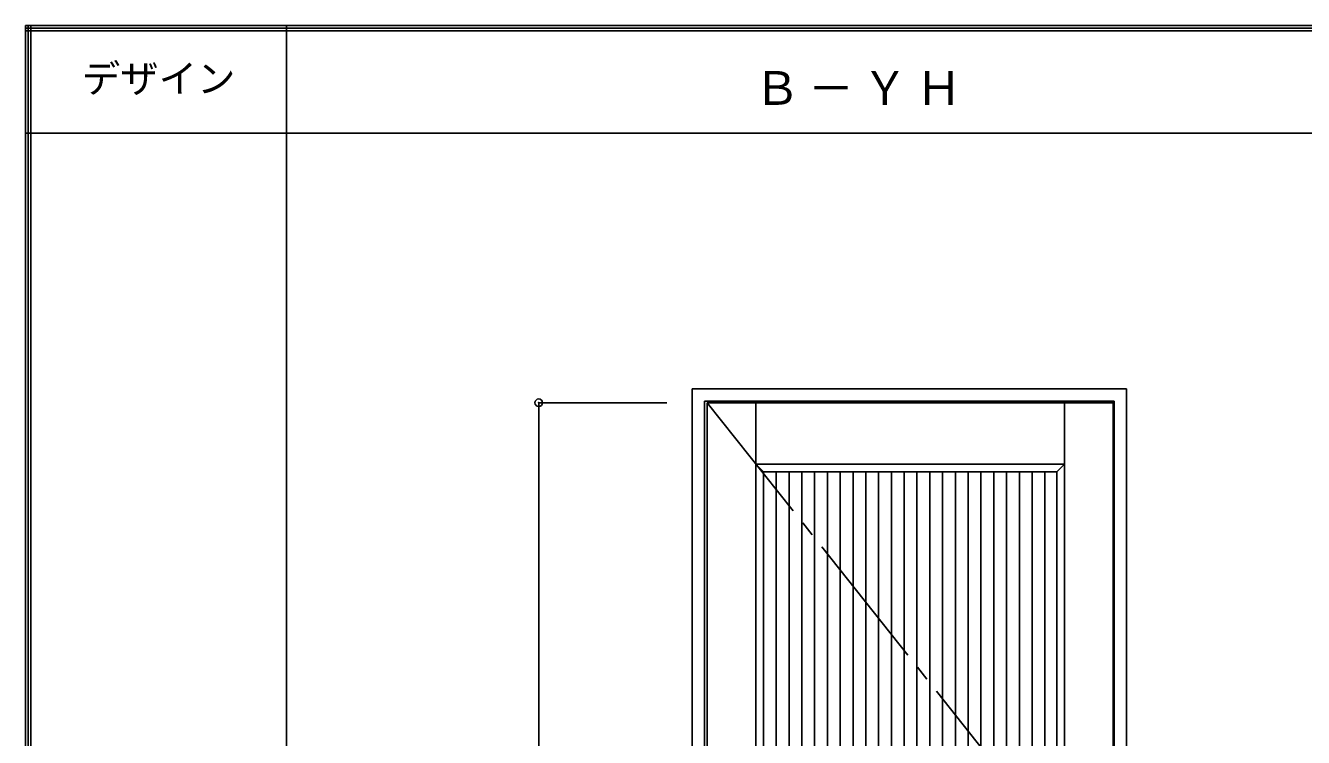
# Model space of a CAD drawing. Units: millimetres, scale not verified. Extents: x -6000 to 5700, y -4307 to 4175.
# Drawn here: x -6000 to -3503, y 2784 to 4175 of the extents above; entities that cross this region are included whole.
import ezdxf
from ezdxf.enums import TextEntityAlignment as Align

# ---------------------------------------------------------------- set-up
doc = ezdxf.new("R2010")
doc.units = ezdxf.units.MM
doc.header["$LTSCALE"] = 30
doc.header["$PDMODE"] = 32
doc.header["$PDSIZE"] = 15
doc.linetypes.add('CHAIN2', pattern=[12, 9, -1, 1, -1])
for name, color, linetype in [('0-2_扉', 7, 'Continuous'), ('0-4_枠', 3, 'Continuous'), ('0-7', 7, 'CHAIN2'), ('0-A_文字', 7, 'Continuous'), ('0-B_寸法', 7, 'Continuous'), ('0-C_ハッチ', 4, 'Continuous'), ('F-1_枠', 6, 'Continuous'), ('F-A_文字', 7, 'Continuous')]:
    doc.layers.add(name, color=color, linetype=linetype)
doc.styles.add('ＭＳ ゴシック', font='')
doc.styles.get('ＭＳ ゴシック').set_extended_font_data('MS Gothic')

msp = doc.modelspace()

# ---------------------------------------------------------------- linework, layer by layer
at = {"layer": '0-2_扉'}
for p, q in [((-4668.4, 1443), (-4668.4, 3438)), ((-4668.4, 3438), (-3875.4, 3438)), ((-4573.4, 2404.99), (-4573.4, 3438)), ((-3970.4, 1443), (-3970.4, 3438)), ((-3875.4, 1443), (-3875.4, 3438)), ((-4573.4, 3318), (-4558.4, 3303)), ((-4573.4, 3318), (-3970.4, 3318)), ((-4558.4, 3303), (-3985.4, 3303)), ((-4558.4, 2411.5), (-4558.4, 3303)), ((-3970.4, 3318), (-3985.4, 3303)), ((-3985.4, 2258), (-3985.4, 3303)), ((-4558.21, 3120), (-4558.4, 3120))]:
    msp.add_line(p, q, dxfattribs=at)
at = {"layer": '0-4_枠'}
for p, q in [((-4697.4, 3465), (-3849.4, 3465)), ((-4697.4, 1418), (-4697.4, 3465)), ((-3849.4, 1418), (-3849.4, 3465)), ((-4673.4, 3441), (-3873.4, 3441)), ((-4673.4, 1418), (-4673.4, 3441)), ((-3873.4, 1418), (-3873.4, 3441))]:
    msp.add_line(p, q, dxfattribs=at)
at = {"layer": '0-7'}
msp.add_line((-4668.4, 3438), (-3875.4, 2440.5), dxfattribs=at)
at = {"layer": '0-B_寸法', "color": 4}
for q in [(-4747.4, 3438), (-4997.4, 1443)]:
    msp.add_line((-4997.4, 3438), q, dxfattribs=at)
at = {"layer": '0-B_寸法'}
msp.add_point((-4997.4, 3438), dxfattribs=at)
at = {"layer": '0-C_ハッチ'}
for p, q in [((-4533.4, 2419.45), (-4533.4, 3303)), ((-4508.4, 2418.21), (-4508.4, 3303)), ((-4483.4, 2258), (-4483.4, 3303)), ((-4458.4, 2258), (-4458.4, 3303)), ((-4433.4, 2258), (-4433.4, 3303)), ((-4408.4, 2258), (-4408.4, 3303)), ((-4383.4, 2258), (-4383.4, 3303)), ((-4358.4, 2258), (-4358.4, 3303)), ((-4333.4, 2258), (-4333.4, 3303)), ((-4308.4, 2258), (-4308.4, 3303)), ((-4283.4, 2258), (-4283.4, 3303)), ((-4258.4, 2258), (-4258.4, 3303)), ((-4233.4, 2258), (-4233.4, 3303)), ((-4208.4, 2258), (-4208.4, 3303)), ((-4183.4, 2258), (-4183.4, 3303)), ((-4158.4, 2258), (-4158.4, 3303)), ((-4133.4, 2258), (-4133.4, 3303)), ((-4108.4, 2258), (-4108.4, 3303)), ((-4083.4, 2258), (-4083.4, 3303)), ((-4058.4, 2258), (-4058.4, 3303)), ((-4033.4, 2258), (-4033.4, 3303)), ((-4008.4, 2258), (-4008.4, 3303))]:
    msp.add_line(p, q, dxfattribs=at)
at = {"layer": 'F-1_枠'}
for p, q in [((-6000, 4175), (5700, 4175)), ((-6000, 4175), (-6000, -4205)), ((-6000, 4170), (5700, 4170)), ((-5995, 4175), (-5995, -4205)), ((-5990, 4175), (-5990, -4205)), ((-5490, 4175), (-5490, -3790)), ((-6000, 4165), (5700, 4165)), ((-6000, 3965), (5700, 3965))]:
    msp.add_line(p, q, dxfattribs=at)

# ---------------------------------------------------------------- texts
at = {"layer": '0-A_文字', "insert": (-4576.7, 4020), "char_height": 65.98, "attachment_point": 7, "style": 'ＭＳ ゴシック'}
msp.add_mtext('\\T1.17;Ｂ－ＹＨ', dxfattribs=at)
at = {"layer": 'F-A_文字', "style": 'ＭＳ ゴシック'}
msp.add_text('デザイン', height=54.99, dxfattribs=at).set_placement((-5890, 4027.5), align=Align.BOTTOM_LEFT)

doc.saveas('drawing.dxf')
